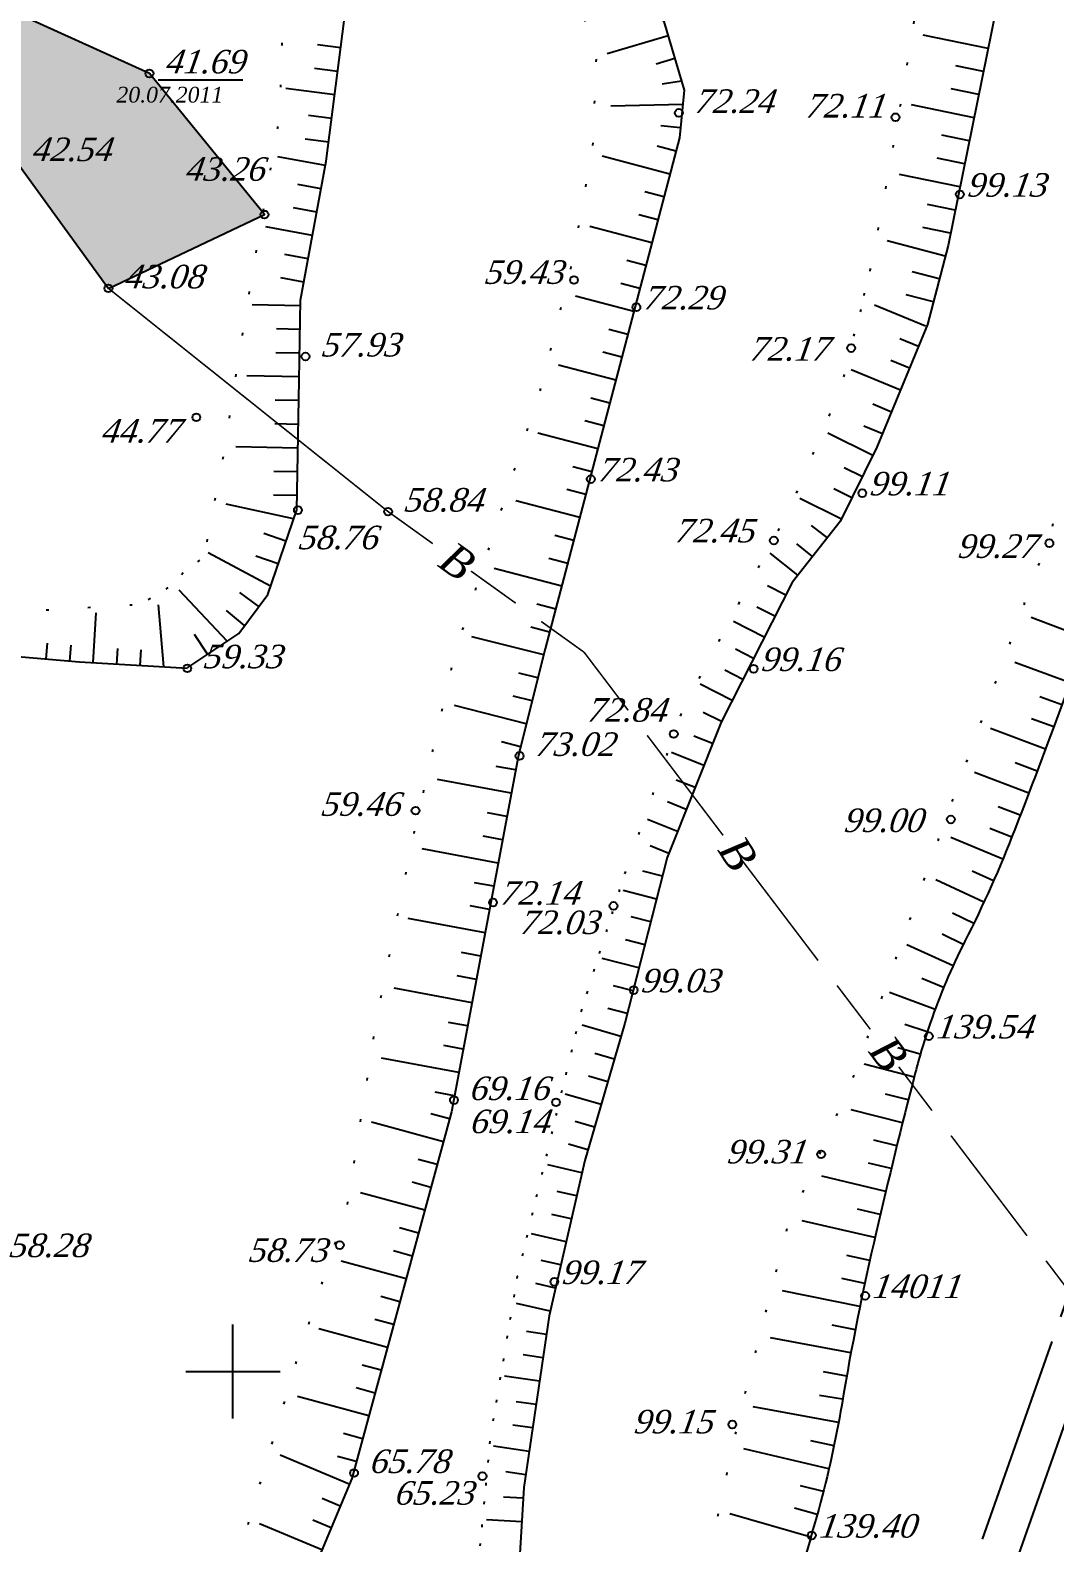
# Model space of a CAD drawing. Header units: millimetres. Extents: x 1400 to 4853, y -623 to 1865.
# Drawn here: x 3012.6 to 3051.8, y 1606.8 to 1664.5 of the extents above; entities that cross this region are included whole.
import ezdxf

# ---------------------------------------------------------------- set-up
doc = ezdxf.new("R2010")
doc.units = ezdxf.units.MM
doc.linetypes.add('ADOT1', pattern=[1.6, 0.1, -1.5])
doc.linetypes.add('AHIDDEN5', pattern=[9, 8, -1])
for name, color, linetype in [('01_Горизонт_44', 7, 'Continuous'), ('01_Горизонт_58', 7, 'Continuous'), ('01_Горизонт_72', 7, 'Continuous'), ('01_Горизонт_86', 7, 'Continuous'), ('02_Горизонт_100', 7, 'Continuous'), ('02_Горизонт_112', 7, 'Continuous'), ('авт_дор', 7, 'Continuous'), ('кресты', 7, 'Continuous'), ('ТРУБОПР', 7, 'Continuous')]:
    doc.layers.add(name, color=color, linetype=linetype)
doc.styles.add('grad', font='timesi.ttf')
doc.styles.add('universw', font='timesi.ttf', dxfattribs={"oblique": 10})
doc.linetypes.add('TUBE1', pattern='A,3.5,-1,["В",grad,S=2,R=0,X=0,Y=-1],-2,3.5,-2,8,-2,8,-2,8,-2', length=42)

msp = doc.modelspace()

# ---------------------------------------------------------------- hatches: boundary and pattern name
at = {"linetype": 'Continuous', "lineweight": 50}
msp.add_hatch(color=4, dxfattribs=at).paths.add_polyline_path([(3008.2543, 1666.9347), (3008.2723, 1662.4107), (3012.0793, 1659.5427), (3015.6073, 1654.6827), (3021.5683, 1657.4997), (3017.1733, 1662.8937)])

# ---------------------------------------------------------------- linework, layer by layer
at = {"color": 3, "linetype": 'Continuous'}
msp.add_lwpolyline([(3008.2543, 1666.9347), (3008.2723, 1662.4107), (3012.0793, 1659.5427), (3015.6073, 1654.6827), (3021.5683, 1657.4997), (3017.1733, 1662.8937), (3008.2543, 1666.9347)], dxfattribs=at)
at = {"color": 5, "linetype": 'TUBE1', "const_width": 0.06, "flags": 128}
msp.add_lwpolyline([(3015.6073, 1654.6827), (3026.2933, 1646.1537)], dxfattribs=at)
at = {"color": 5, "linetype": 'Continuous', "const_width": 0.06, "flags": 128}
for points in [[(3026.2933, 1646.1537), (3027.9995, 1644.9294)], [(3029.462, 1643.8801), (3031.1683, 1642.6559)], [(3032.1433, 1641.9563), (3033.7813, 1640.7811)], [(3033.7813, 1640.7811), (3035.4646, 1638.5636)], [(3036.1902, 1637.6078), (3039.0925, 1633.7847)], [(3039.8181, 1632.8289), (3042.7204, 1629.0057)], [(3043.446, 1628.0499), (3044.7157, 1626.3773)], [(3045.8041, 1624.9436), (3047.0739, 1623.271)]]:
    msp.add_lwpolyline(points, dxfattribs=at)
at = {"layer": '01_Горизонт_44', "linetype": 'Continuous'}
for p, q in [((3024.4867, 1663.8693), (3023.5941, 1663.9846)), ((3024.3705, 1662.97), (3023.4779, 1663.0853)), ((3024.2544, 1662.0707), (3022.3852, 1662.3121)), ((3024.1383, 1661.1714), (3023.2457, 1661.2866)), ((3024.0221, 1660.272), (3023.1295, 1660.3873)), ((3023.8971, 1659.3741), (3022.0812, 1659.7099)), ((3023.7322, 1658.4824), (3022.8472, 1658.6461)), ((3023.5673, 1657.5908), (3022.6824, 1657.7544)), ((3023.4025, 1656.6991), (3021.6155, 1657.0296)), ((3023.2376, 1655.8074), (3022.3526, 1655.9711)), ((3023.0727, 1654.9158), (3022.1877, 1655.0794)), ((3022.9427, 1654.0206), (3021.1025, 1654.0553)), ((3022.9255, 1653.1139), (3022.0257, 1653.1309)), ((3022.9084, 1652.2073), (3022.0086, 1652.2243)), ((3022.8913, 1651.3007), (3020.8919, 1651.3384)), ((3022.8748, 1650.394), (3021.9749, 1650.4104)), ((3022.8583, 1649.4874), (3021.9585, 1649.5037)), ((3022.8419, 1648.5808), (3020.4685, 1648.6238)), ((3022.8255, 1647.6741), (3021.9256, 1647.6904)), ((3022.809, 1646.7675), (3021.9092, 1646.7838)), ((3022.6839, 1645.88), (3020.1027, 1646.4422)), ((3022.3897, 1645.0222), (3021.5384, 1645.3142)), ((3021.8015, 1643.3067), (3019.418, 1644.5767)), ((3022.0956, 1644.1645), (3021.2443, 1644.4564)), ((3020.1446, 1641.2074), (3018.3124, 1643.1506)), ((3021.3517, 1642.5309), (3020.6293, 1643.0677)), ((3015.0273, 1640.3866), (3015.1426, 1642.2896)), ((3017.7235, 1640.2231), (3017.5184, 1642.5982)), ((3020.8109, 1641.803), (3020.1172, 1642.3785)), ((3013.2321, 1640.5279), (3013.2836, 1641.1257)), ((3014.1292, 1640.4505), (3014.1807, 1641.0483)), ((3015.926, 1640.3321), (3015.9623, 1640.931)), ((3019.3895, 1640.7052), (3018.8912, 1641.4547)), ((3016.8248, 1640.2776), (3016.8611, 1640.8765))]:
    msp.add_line(p, q, dxfattribs=at)
at = {"layer": '01_Горизонт_44', "linetype": 'Continuous', "flags": 128}
for points in [[(3018.6345, 1640.2031), (3020.5868, 1641.5014), (3021.6929, 1642.9901), (3022.799, 1646.2158), (3022.889, 1651.1803), (3022.9467, 1654.2346), (3023.9271, 1659.5364), (3024.6192, 1664.8958), (3023.874, 1666.7106), (3020.69, 1669.63), (3017.2832, 1669.9023), (3013.6037, 1669.8116), (3011.1053, 1669.9023), (3008.3798, 1670.8555), (3005.8815, 1672.2626)], [(2952.7433, 1641.432), (2963.1793, 1639.9167), (2973.862, 1638.6498), (2982.9283, 1637.4987), (2991.5945, 1636.683), (2995.83, 1636.0192), (2998.3273, 1636.1997), (3001.2366, 1638.4318), (3003.6883, 1639.9137), (3008.7343, 1640.9157), (3014.5008, 1640.4185), (3018.6223, 1640.1687)]]:
    msp.add_lwpolyline(points, dxfattribs=at)
at = {"layer": '01_Горизонт_44', "linetype": 'ADOT1', "flags": 128}
for points in [[(3004.6096, 1670.447), (3006.6991, 1668.6314), (3008.6978, 1667.8598), (3013.8308, 1667.9052), (3018.9185, 1667.5875), (3020.7809, 1667.2697), (3022.2799, 1665.5449), (3022.1436, 1661.2782), (3020.8669, 1653.8787), (3019.9957, 1648.2923), (3019.3422, 1644.8824), (3018.2701, 1643.5772), (3016.8249, 1642.5743)], [(3019.088, 1644.3054), (3017.143, 1642.6186), (3011.565, 1642.2886), (3006.6843, 1642.692), (3004.0421, 1642.802), (3000.1154, 1641.0785), (2997.1063, 1638.5117), (2995.0387, 1637.7725), (2990.4516, 1638.0658), (2976.7125, 1639.7901), (2972.1987, 1640.4502), (2963.6302, 1641.1116), (2958.8963, 1641.6617), (2952.5713, 1641.4051)]]:
    msp.add_lwpolyline(points, dxfattribs=at)
at = {"layer": '01_Горизонт_44', "color": 0, "linetype": 'Continuous'}
msp.add_lwpolyline([(3017.5031, 1662.6477), (3020.7394, 1662.6477)], dxfattribs=at)
at = {"layer": '01_Горизонт_44', "color": 7, "linetype": 'Continuous'}
for centre in [(3017.1733, 1662.8937), (3021.5683, 1657.4997), (3015.6073, 1654.6827), (3023.1373, 1652.0787), (3018.9643, 1649.7567), (3022.8476, 1646.2092), (3018.6223, 1640.1687)]:
    msp.add_circle(centre, 0.15, dxfattribs=at)
at = {"layer": '01_Горизонт_58', "color": 0, "linetype": 'Continuous'}
for p, q in [((3036.9884, 1664.3308), (3034.6573, 1663.6352)), ((3037.247, 1663.4641), (3036.5284, 1663.2496)), ((3037.5057, 1662.5973), (3036.7589, 1662.477)), ((3037.552, 1661.7103), (3034.8018, 1661.6465)), ((3037.4619, 1660.8103), (3036.7156, 1660.885)), ((3037.2914, 1659.9248), (3036.566, 1660.1153)), ((3037.0615, 1659.0499), (3034.4768, 1659.729)), ((3036.8317, 1658.1751), (3036.1063, 1658.3656)), ((3036.6019, 1657.3002), (3035.8765, 1657.4908)), ((3036.372, 1656.4254), (3034.0007, 1657.0484)), ((3036.1422, 1655.5506), (3035.4168, 1655.7411)), ((3035.9124, 1654.6757), (3035.187, 1654.8663)), ((3035.6825, 1653.8009), (3033.4464, 1654.3883)), ((3035.4527, 1652.926), (3034.7273, 1653.1166)), ((3035.2229, 1652.0512), (3034.4975, 1652.2418)), ((3034.9931, 1651.1763), (3032.7971, 1651.7533)), ((3034.7632, 1650.3015), (3034.0378, 1650.4921)), ((3034.5334, 1649.4267), (3033.808, 1649.6172)), ((3034.3036, 1648.5518), (3032.0155, 1649.1529)), ((3034.0737, 1647.677), (3033.3483, 1647.8676)), ((3033.8439, 1646.8021), (3033.1185, 1646.9927)), ((3033.6141, 1645.9273), (3031.1775, 1646.5674)), ((3033.3842, 1645.0525), (3032.6589, 1645.243)), ((3033.1544, 1644.1776), (3032.429, 1644.3682)), ((3032.9246, 1643.3028), (3030.3394, 1643.9819)), ((3032.6947, 1642.4279), (3031.9694, 1642.6185)), ((3032.4649, 1641.5531), (3031.7395, 1641.7437)), ((3032.2372, 1640.6777), (3029.4931, 1641.3717)), ((3032.0154, 1639.8008), (3031.2883, 1639.9847)), ((3031.5719, 1638.047), (3028.8249, 1638.7417)), ((3031.7937, 1638.9239), (3031.0666, 1639.1078)), ((3031.3501, 1637.17), (3030.623, 1637.3539)), ((3031.1637, 1636.2854), (3030.4265, 1636.4235)), ((3030.9971, 1635.3963), (3028.1848, 1635.9232)), ((3030.8306, 1634.5072), (3030.0934, 1634.6453)), ((3030.664, 1633.6182), (3029.9268, 1633.7563)), ((3030.4975, 1632.7291), (3027.5958, 1633.2727)), ((3030.3309, 1631.8401), (3029.5937, 1631.9782)), ((3036.5498, 1631.3538), (3035.2732, 1631.6806)), ((3030.1643, 1630.951), (3029.4272, 1631.0891)), ((3029.9978, 1630.0619), (3027.0583, 1630.6126)), ((3036.3258, 1630.4786), (3035.5811, 1630.6692)), ((3036.1018, 1629.6034), (3035.3571, 1629.7941)), ((3029.8312, 1629.1729), (3029.0941, 1629.311)), ((3035.8777, 1628.7283), (3034.4718, 1629.0882)), ((3029.6647, 1628.2838), (3028.9275, 1628.4219)), ((3029.4981, 1627.3948), (3026.5208, 1627.9525)), ((3035.6537, 1627.8531), (3034.909, 1628.0437)), ((3035.4297, 1626.9779), (3034.685, 1627.1685)), ((3029.3316, 1626.5057), (3028.5944, 1626.6438)), ((3035.1886, 1626.1074), (3033.7095, 1626.539)), ((3029.165, 1625.6166), (3028.4278, 1625.7548)), ((3034.9355, 1625.2402), (3034.1963, 1625.4559)), ((3028.9984, 1624.7276), (3026.0459, 1625.2807)), ((3034.6825, 1624.373), (3033.9432, 1624.5887)), ((3028.8319, 1623.8385), (3028.0947, 1623.9766)), ((3034.4295, 1623.5057), (3033.0627, 1623.9045)), ((3028.643, 1622.9546), (3027.9194, 1623.1517)), ((3028.4053, 1622.0819), (3025.6587, 1622.8301)), ((3034.1764, 1622.6385), (3033.4372, 1622.8542)), ((3033.9234, 1621.7713), (3033.1841, 1621.987)), ((3028.1676, 1621.2091), (3027.4439, 1621.4063)), ((3033.6974, 1620.897), (3032.4007, 1621.1949)), ((3027.6921, 1619.4637), (3025.2352, 1620.133)), ((3027.9298, 1620.3364), (3027.2062, 1620.5335)), ((3033.4951, 1620.0166), (3032.747, 1620.1884)), ((3033.2928, 1619.1361), (3032.5447, 1619.308)), ((3027.4543, 1618.591), (3026.7307, 1618.7881)), ((3033.0905, 1618.2557), (3031.7698, 1618.5591)), ((3027.2166, 1617.7182), (3026.493, 1617.9154)), ((3026.9789, 1616.8455), (3024.4928, 1617.5228)), ((3032.8882, 1617.3752), (3032.1401, 1617.5471)), ((3032.6859, 1616.4947), (3031.9378, 1616.6666)), ((3026.7411, 1615.9728), (3026.0175, 1616.1699)), ((3032.4836, 1615.6143), (3031.2011, 1615.909)), ((3026.2656, 1614.2273), (3023.6425, 1614.9419)), ((3026.5034, 1615.1001), (3025.7797, 1615.2972)), ((3032.3381, 1614.7232), (3031.5827, 1614.834)), ((3032.207, 1613.8294), (3031.4516, 1613.9402)), ((3026.0279, 1613.3546), (3025.3043, 1613.5517)), ((3025.7902, 1612.4819), (3025.0665, 1612.679)), ((3032.0758, 1612.9355), (3030.739, 1613.1317)), ((3025.5524, 1611.6092), (3022.8352, 1612.3494)), ((3031.9447, 1612.0417), (3031.1893, 1612.1525)), ((3025.3147, 1610.7364), (3024.591, 1610.9336)), ((3031.8136, 1611.1479), (3031.0581, 1611.2587)), ((3031.6824, 1610.2541), (3030.3155, 1610.4546)), ((3024.8103, 1609.0009), (3022.1647, 1610.1082)), ((3025.0769, 1609.8637), (3024.3533, 1610.0608)), ((3031.5513, 1609.3602), (3030.7959, 1609.4711)), ((3024.4611, 1608.1665), (3023.7693, 1608.4561)), ((3031.4544, 1608.4629), (3030.6973, 1608.5095)), ((3023.7627, 1606.4977), (3021.3849, 1607.4929)), ((3024.1119, 1607.3321), (3023.4201, 1607.6217)), ((3031.3989, 1607.5612), (3030.0477, 1607.6444))]:
    msp.add_line(p, q, dxfattribs=at)
at = {"layer": '01_Горизонт_58', "color": 0, "linetype": 'ADOT1', "flags": 128}
msp.add_lwpolyline([(3016.3038, 1588.8576), (3016.7209, 1591.913), (3018.0834, 1597.4128), (3019.6981, 1603.2652), (3020.3098, 1605.3485), (3022.8759, 1613.9555), (3024.7229, 1619.5617), (3025.8595, 1626.8), (3027.2858, 1633.8589), (3028.8486, 1640.7425), (3032.1966, 1651.0716), (3033.3332, 1655.6843), (3034.1147, 1660.0841), (3034.2567, 1663.5614), (3033.1214, 1667.0736), (3031.9848, 1669.8412), (3032.411, 1671.3314), (3033.4056, 1672.7507), (3035.1815, 1674.241), (3035.6788, 1676.0861), (3034.258, 1677.4344), (3032.1979, 1677.8602), (3029.7116, 1677.5763), (3023.6023, 1677.2924), (3022.1105, 1676.8667), (3016.9957, 1675.8732), (3014.1369, 1675.1751), (3011.4374, 1676.0976), (3008.4538, 1678.7233), (3006.1096, 1681.7748), (3003.6232, 1686.8842), (3001.9893, 1689.9357), (2996.697, 1699.4449), (2994.921, 1702.3544), (2995.4181, 1707.5487)], dxfattribs=at)
at = {"layer": '01_Горизонт_58', "color": 0, "linetype": 'Continuous', "flags": 128}
for points in [[(3011.4216, 1680.6588), (3013.2053, 1679.8588), (3019.9399, 1680.2588), (3026.0124, 1680.9472), (3031.004, 1680.993), (3033.2021, 1680.9472), (3035.904, 1679.6663), (3037.8274, 1677.4705), (3038.4685, 1675.5948), (3038.7035, 1670.319), (3038.4288, 1668.8094), (3036.2306, 1668.2604), (3035.5437, 1667.7572), (3035.4521, 1667.437), (3035.6353, 1666.5678), (3036.8259, 1664.8751), (3037.6069, 1662.2583), (3037.4237, 1660.4285), (3032.2957, 1640.9091), (3031.2703, 1636.8545), (3028.7175, 1623.2279), (3024.9007, 1609.2169), (3019.6975, 1596.7844)], [(3036.5498, 1631.3538), (3035.3375, 1626.6178), (3033.805, 1621.3653), (3032.4428, 1615.4365), (3031.4795, 1608.8709), (3031.1292, 1603.1807), (3030.954, 1600.2043), (3029.6334, 1596.0202), (3027.5316, 1591.2929), (3026.218, 1586.4343), (3023.5913, 1579.5379), (3022.2339, 1574.3729), (3018.9092, 1562.1063), (3017.6937, 1554.9821), (3017.1902, 1551.8258)]]:
    msp.add_lwpolyline(points, dxfattribs=at)
at = {"layer": '01_Горизонт_58', "linetype": 'ADOT1', "flags": 128}
msp.add_lwpolyline([(3035.1328, 1631.7216), (3033.6426, 1626.9926), (3031.2276, 1616.9479), (3030.1925, 1610.7831), (3029.7145, 1605.7112), (3029.3695, 1602.3055), (3028.2913, 1598.2962), (3025.4084, 1591.2832), (3021.6822, 1580.2469), (3016.9103, 1566.4231), (3015.3823, 1561.9019), (3012.9071, 1553.6315), (3012.6358, 1552.6783)], dxfattribs=at)
at = {"layer": '01_Горизонт_58', "color": 7, "linetype": 'Continuous'}
for centre in [(3037.3993, 1661.3847), (3033.3943, 1655.0007), (3035.7788, 1653.9623), (3034.0385, 1647.3932), (3026.2933, 1646.1537), (3031.3153, 1636.8207), (3027.3403, 1634.7297), (3030.3016, 1631.2215), (3034.9036, 1631.0913), (3035.6725, 1627.8763), (3028.8073, 1623.6747), (3032.7082, 1623.5899), (3032.7082, 1623.5899), (3024.4453, 1618.1337), (3032.6445, 1616.7331), (3024.9913, 1609.4277), (3029.8962, 1609.3089), (3029.8962, 1609.3089)]:
    msp.add_circle(centre, 0.15, dxfattribs=at)
at = {"layer": '01_Горизонт_72', "linetype": 'Continuous'}
for p, q in [((3049.2157, 1663.8491), (3046.7358, 1664.3533)), ((3049.0363, 1662.9669), (3047.9821, 1663.1812)), ((3048.8569, 1662.0847), (3047.8027, 1662.299)), ((3048.6775, 1661.2024), (3046.2946, 1661.687)), ((3048.4981, 1660.3202), (3047.4439, 1660.5346)), ((3048.3187, 1659.438), (3047.2645, 1659.6524)), ((3048.1394, 1658.5558), (3045.828, 1659.0258)), ((3047.96, 1657.6736), (3046.9058, 1657.8879)), ((3047.7806, 1656.7914), (3046.7264, 1657.0057)), ((3047.5789, 1655.9143), (3045.3596, 1656.493)), ((3047.3518, 1655.0432), (3046.3183, 1655.3126)), ((3047.1247, 1654.172), (3046.0912, 1654.4415))]:
    msp.add_line(p, q, dxfattribs=at)
at = {"layer": '01_Горизонт_72', "color": 0, "linetype": 'Continuous'}
for p, q in [((3046.8253, 1653.2338), (3044.8798, 1654.0341)), ((3046.5538, 1652.4654), (3045.8383, 1652.7598)), ((3046.2102, 1651.63), (3045.4946, 1651.9243)), ((3045.8665, 1650.7945), (3043.9892, 1651.5668)), ((3045.5228, 1649.959), (3044.8072, 1650.2534)), ((3044.8136, 1648.298), (3043.0871, 1649.1483)), ((3045.1791, 1649.1236), (3044.4636, 1649.4179)), ((3044.4144, 1647.4876), (3043.7188, 1647.8301)), ((3044.0153, 1646.6771), (3043.3197, 1647.0197)), ((3043.6162, 1645.8667), (3042.0174, 1646.6541)), ((3043.0738, 1645.1468), (3042.4649, 1645.6296)), ((3041.9514, 1643.731), (3040.8938, 1644.5694)), ((3042.5126, 1644.4389), (3041.9036, 1644.9216)), ((3041.4823, 1642.964), (3040.7909, 1643.3155)), ((3041.0729, 1642.1587), (3040.3815, 1642.5102)), ((3040.6635, 1641.3534), (3039.4872, 1641.9514)), ((3040.2541, 1640.5481), (3039.5627, 1640.8996)), ((3039.8447, 1639.7428), (3039.1533, 1640.0943)), ((3039.4353, 1638.9375), (3038.2172, 1639.5567)), ((3039.0259, 1638.1322), (3038.3345, 1638.4837)), ((3038.6896, 1637.2938), (3037.9711, 1637.5801)), ((3038.3552, 1636.4546), (3037.1186, 1636.9473)), ((3038.0208, 1635.6154), (3037.3024, 1635.9016)), ((3037.6864, 1634.7761), (3036.968, 1635.0624)), ((3037.352, 1633.9369), (3036.2048, 1634.394)), ((3037.0177, 1633.0977), (3036.2992, 1633.384)), ((3036.7739, 1632.2289), (3036.0292, 1632.4196)), ((3036.5498, 1631.3538), (3035.2732, 1631.6806)), ((3036.3258, 1630.4786), (3035.5811, 1630.6692)), ((3036.1018, 1629.6034), (3035.3571, 1629.7941)), ((3035.8777, 1628.7283), (3034.4718, 1629.0882)), ((3035.6537, 1627.8531), (3034.909, 1628.0437)), ((3035.4297, 1626.9779), (3034.685, 1627.1685)), ((3035.1886, 1626.1074), (3033.7095, 1626.539)), ((3034.9355, 1625.2402), (3034.1963, 1625.4559)), ((3034.6825, 1624.373), (3033.9432, 1624.5887)), ((3034.4295, 1623.5057), (3033.0627, 1623.9045)), ((3034.1764, 1622.6385), (3033.4372, 1622.8542)), ((3033.9234, 1621.7713), (3033.1841, 1621.987)), ((3033.6974, 1620.897), (3032.4007, 1621.1949)), ((3033.4951, 1620.0166), (3032.747, 1620.1884)), ((3033.2928, 1619.1361), (3032.5447, 1619.308)), ((3033.0905, 1618.2557), (3031.7698, 1618.5591)), ((3032.8882, 1617.3752), (3032.1401, 1617.5471)), ((3032.6859, 1616.4947), (3031.9378, 1616.6666)), ((3032.4836, 1615.6143), (3031.2011, 1615.909)), ((3032.3381, 1614.7232), (3031.5827, 1614.834)), ((3032.207, 1613.8294), (3031.4516, 1613.9402)), ((3032.0758, 1612.9355), (3030.739, 1613.1317)), ((3031.9447, 1612.0417), (3031.1893, 1612.1525)), ((3031.8136, 1611.1479), (3031.0581, 1611.2587)), ((3031.6824, 1610.2541), (3030.3155, 1610.4546)), ((3031.5513, 1609.3602), (3030.7959, 1609.4711)), ((3031.4544, 1608.4629), (3030.6973, 1608.5095)), ((3031.3989, 1607.5612), (3030.0477, 1607.6444))]:
    msp.add_line(p, q, dxfattribs=at)
at = {"layer": '01_Горизонт_72', "linetype": 'Continuous', "flags": 128}
msp.add_lwpolyline([(3014.2618, 1706.9786), (3015.0959, 1706.0739), (3015.8371, 1704.9756), (3016.6524, 1702.162), (3018.0955, 1697.6979), (3019.4576, 1694.9263), (3021.6267, 1694.7751), (3026.4695, 1694.5231), (3031.1609, 1694.7247), (3035.2975, 1695.0774), (3038.9296, 1694.8255), (3047.0261, 1693.7672), (3048.943, 1692.1042), (3049.8006, 1689.1814), (3050.5573, 1685.4019), (3050.5068, 1682.076), (3050.6031, 1675.7317), (3049.5355, 1665.4219), (3047.6849, 1656.3209), (3046.8975, 1653.3009)], dxfattribs=at)
at = {"layer": '01_Горизонт_72', "linetype": 'ADOT1', "flags": 128}
msp.add_lwpolyline([(3044.4865, 1654.5015), (3043.5936, 1650.8978), (3041.6394, 1646.2668), (3039.6801, 1642.6251), (3037.5669, 1638.6589), (3035.2812, 1632.1924), (3033.6426, 1626.9926), (3031.2276, 1616.9479), (3030.1925, 1610.7831), (3029.7145, 1605.7112), (3029.3695, 1602.3055), (3028.2913, 1598.2962), (3025.4084, 1591.2832), (3021.6822, 1580.2469), (3016.9103, 1566.4231), (3015.3823, 1561.9019), (3012.9071, 1553.6315), (3012.6358, 1552.6783)], dxfattribs=at)
at = {"layer": '01_Горизонт_72', "color": 0, "linetype": 'Continuous', "flags": 128}
msp.add_lwpolyline([(3046.8975, 1653.3009), (3044.9709, 1648.6174), (3043.5697, 1645.7723), (3041.7306, 1643.4524), (3039.0158, 1638.1124), (3036.9578, 1632.9474), (3035.3375, 1626.6178), (3033.805, 1621.3653), (3032.4428, 1615.4365), (3031.4795, 1608.8709), (3031.1292, 1603.1807), (3030.954, 1600.2043), (3029.6334, 1596.0202), (3027.5316, 1591.2929), (3026.218, 1586.4343), (3023.5913, 1579.5379), (3022.2339, 1574.3729), (3018.9092, 1562.1063), (3017.6937, 1554.9821), (3017.1902, 1551.8258)], dxfattribs=at)
at = {"layer": '01_Горизонт_72', "color": 7, "linetype": 'Continuous'}
for centre in [(3045.6773, 1661.2184), (3048.1376, 1658.2708), (3043.9843, 1652.4005), (3044.4093, 1646.8602), (3041.0285, 1645.0506), (3040.2583, 1640.1505), (3037.2061, 1637.6604), (3034.9036, 1631.0913), (3035.6725, 1627.8763), (3032.7082, 1623.5899), (3032.6445, 1616.7331), (3029.8962, 1609.3089)]:
    msp.add_circle(centre, 0.15, dxfattribs=at)
at = {"layer": '01_Горизонт_86', "linetype": 'Continuous'}
for p, q in [((3049.2157, 1663.8491), (3046.7358, 1664.3533)), ((3049.0363, 1662.9669), (3047.9821, 1663.1812)), ((3048.8569, 1662.0847), (3047.8027, 1662.299)), ((3048.6775, 1661.2024), (3046.2946, 1661.687)), ((3048.4981, 1660.3202), (3047.4439, 1660.5346)), ((3048.3187, 1659.438), (3047.2645, 1659.6524)), ((3048.1394, 1658.5558), (3045.828, 1659.0258)), ((3047.96, 1657.6736), (3046.9058, 1657.8879)), ((3047.7806, 1656.7914), (3046.7264, 1657.0057)), ((3047.5789, 1655.9143), (3045.3596, 1656.493)), ((3047.3518, 1655.0432), (3046.3183, 1655.3126)), ((3047.1247, 1654.172), (3046.0912, 1654.4415))]:
    msp.add_line(p, q, dxfattribs=at)
at = {"layer": '01_Горизонт_86', "color": 0, "linetype": 'Continuous'}
for p, q in [((3046.8253, 1653.2338), (3044.8798, 1654.0341)), ((3046.5538, 1652.4654), (3045.8383, 1652.7598)), ((3046.2102, 1651.63), (3045.4946, 1651.9243)), ((3045.8665, 1650.7945), (3043.9892, 1651.5668)), ((3045.5228, 1649.959), (3044.8072, 1650.2534)), ((3044.8136, 1648.298), (3043.0871, 1649.1483)), ((3045.1791, 1649.1236), (3044.4636, 1649.4179)), ((3044.4144, 1647.4876), (3043.7188, 1647.8301)), ((3044.0153, 1646.6771), (3043.3197, 1647.0197)), ((3043.6162, 1645.8667), (3042.0174, 1646.6541)), ((3043.0738, 1645.1468), (3042.4649, 1645.6296)), ((3041.9514, 1643.731), (3040.8938, 1644.5694)), ((3042.5126, 1644.4389), (3041.9036, 1644.9216)), ((3041.4823, 1642.964), (3040.7909, 1643.3155)), ((3041.0729, 1642.1587), (3040.3815, 1642.5102)), ((3040.6635, 1641.3534), (3039.4872, 1641.9514)), ((3040.2541, 1640.5481), (3039.5627, 1640.8996)), ((3039.8447, 1639.7428), (3039.1533, 1640.0943)), ((3039.4353, 1638.9375), (3038.2172, 1639.5567)), ((3039.0259, 1638.1322), (3038.3345, 1638.4837)), ((3038.6896, 1637.2938), (3037.9711, 1637.5801)), ((3038.3552, 1636.4546), (3037.1186, 1636.9473)), ((3038.0208, 1635.6154), (3037.3024, 1635.9016)), ((3037.6864, 1634.7761), (3036.968, 1635.0624)), ((3037.352, 1633.9369), (3036.2048, 1634.394)), ((3037.0177, 1633.0977), (3036.2992, 1633.384)), ((3036.7739, 1632.2289), (3036.0292, 1632.4196)), ((3036.5498, 1631.3538), (3035.2732, 1631.6806)), ((3036.3258, 1630.4786), (3035.5811, 1630.6692)), ((3036.1018, 1629.6034), (3035.3571, 1629.7941)), ((3035.8777, 1628.7283), (3034.4718, 1629.0882)), ((3035.6537, 1627.8531), (3034.909, 1628.0437)), ((3035.4297, 1626.9779), (3034.685, 1627.1685)), ((3035.1886, 1626.1074), (3033.7095, 1626.539)), ((3034.9355, 1625.2402), (3034.1963, 1625.4559)), ((3034.6825, 1624.373), (3033.9432, 1624.5887)), ((3034.4295, 1623.5057), (3033.0627, 1623.9045)), ((3034.1764, 1622.6385), (3033.4372, 1622.8542)), ((3033.9234, 1621.7713), (3033.1841, 1621.987)), ((3033.6974, 1620.897), (3032.4007, 1621.1949)), ((3033.4951, 1620.0166), (3032.747, 1620.1884)), ((3033.2928, 1619.1361), (3032.5447, 1619.308)), ((3033.0905, 1618.2557), (3031.7698, 1618.5591)), ((3032.8882, 1617.3752), (3032.1401, 1617.5471)), ((3032.6859, 1616.4947), (3031.9378, 1616.6666)), ((3032.4836, 1615.6143), (3031.2011, 1615.909)), ((3032.3381, 1614.7232), (3031.5827, 1614.834)), ((3032.207, 1613.8294), (3031.4516, 1613.9402)), ((3032.0758, 1612.9355), (3030.739, 1613.1317)), ((3031.9447, 1612.0417), (3031.1893, 1612.1525)), ((3031.8136, 1611.1479), (3031.0581, 1611.2587)), ((3031.6824, 1610.2541), (3030.3155, 1610.4546)), ((3031.5513, 1609.3602), (3030.7959, 1609.4711)), ((3031.4544, 1608.4629), (3030.6973, 1608.5095)), ((3031.3989, 1607.5612), (3030.0477, 1607.6444))]:
    msp.add_line(p, q, dxfattribs=at)
at = {"layer": '01_Горизонт_86', "linetype": 'Continuous', "flags": 128}
msp.add_lwpolyline([(3014.2618, 1706.9786), (3015.0959, 1706.0739), (3015.8371, 1704.9756), (3016.6524, 1702.162), (3018.0955, 1697.6979), (3019.4576, 1694.9263), (3021.6267, 1694.7751), (3026.4695, 1694.5231), (3031.1609, 1694.7247), (3035.2975, 1695.0774), (3038.9296, 1694.8255), (3047.0261, 1693.7672), (3048.943, 1692.1042), (3049.8006, 1689.1814), (3050.5573, 1685.4019), (3050.5068, 1682.076), (3050.6031, 1675.7317), (3049.5355, 1665.4219), (3047.6849, 1656.3209), (3046.8975, 1653.3009)], dxfattribs=at)
at = {"layer": '01_Горизонт_86', "linetype": 'ADOT1', "flags": 128}
msp.add_lwpolyline([(3044.3426, 1653.7807, 0.0020134), (3044.7007, 1655.312, 0.0089126), (3044.774, 1655.6597, 0.0048449), (3045.8016, 1661.2952, 0.0050339), (3046.6831, 1666.7378, 0.0183134), (3047.7093, 1675.7081, 0.0439116), (3047.6697, 1679.4794, 0.0003073), (3047.5293, 1680.8953, 0.0001973), (3047.3083, 1683.1, 0.000379), (3047.1646, 1684.5175, 0.0002643), (3046.956, 1686.5494, 0.0905494), (3046.3364, 1688.6763, 0.1225295), (3045.2647, 1689.9284, 0.0745393), (3043.9445, 1690.5995, 0.0582693), (3042.0936, 1690.9844, 0.0051551), (3040.0301, 1691.1463, 0.0102771), (3038.993, 1691.1956, 0.0067247), (3036.4878, 1691.2293, 0.0090382), (3034.6239, 1691.1956, 0.0202118), (3032.9071, 1691.0639, 0.0183197), (3031.03, 1690.7732, 0.0277738), (3029.6292, 1690.4218, 0.0213223), (3027.8589, 1689.7877, 0.0531839), (3026.5811, 1689.1014, -0.0509763), (3025.2515, 1688.3797, -0.0411602), (3024.4086, 1688.1068, -0.023055), (3022.8555, 1687.8166, -0.0749534), (3021.0907, 1687.8359, -0.1437747), (3020.2482, 1688.2389, -0.0807594), (3019.5872, 1689.0599, -0.0431692), (3018.7683, 1690.8436, -0.0064624), (3017.5098, 1694.5037, -0.0125972), (3016.9361, 1696.4049, -0.0048742), (3016.3235, 1698.7253, 0.0049618), (3015.7213, 1701.0046, 0.0091363), (3014.8568, 1703.9393, 0.0755264), (3014.693, 1704.2735, 0.0018486), (3014.5758, 1704.4412, 0.0010531), (3014.3684, 1704.7344, 0.0007081), (3014.2993, 1704.8313, 0.00018), (3014.0267, 1705.2123, 0.0492161), (3013.7312, 1705.5493, 0.0324442), (3013.2066, 1705.9803)], format="xyb", dxfattribs=at)
msp.add_lwpolyline([(3044.4865, 1654.5015), (3043.5936, 1650.8978), (3041.6394, 1646.2668), (3039.6801, 1642.6251), (3037.5669, 1638.6589), (3035.2812, 1632.1924), (3033.6426, 1626.9926), (3031.2276, 1616.9479), (3030.1925, 1610.7831), (3029.7145, 1605.7112), (3029.3695, 1602.3055), (3028.2913, 1598.2962), (3025.4084, 1591.2832), (3021.6822, 1580.2469), (3016.9103, 1566.4231), (3015.3823, 1561.9019), (3012.9071, 1553.6315), (3012.6358, 1552.6783)], dxfattribs=at)
at = {"layer": '01_Горизонт_86', "color": 0, "linetype": 'Continuous', "flags": 128}
msp.add_lwpolyline([(3046.8975, 1653.3009), (3044.9709, 1648.6174), (3043.5697, 1645.7723), (3041.7306, 1643.4524), (3039.0158, 1638.1124), (3036.9578, 1632.9474), (3035.3375, 1626.6178), (3033.805, 1621.3653), (3032.4428, 1615.4365), (3031.4795, 1608.8709), (3031.1292, 1603.1807), (3030.954, 1600.2043), (3029.6334, 1596.0202), (3027.5316, 1591.2929), (3026.218, 1586.4343), (3023.5913, 1579.5379), (3022.2339, 1574.3729), (3018.9092, 1562.1063), (3017.6937, 1554.9821), (3017.1902, 1551.8258)], dxfattribs=at)
at = {"layer": '01_Горизонт_86', "color": 7, "linetype": 'Continuous'}
for centre in [(3045.6773, 1661.2184), (3048.1376, 1658.2708), (3043.9843, 1652.4005), (3044.4093, 1646.8602), (3041.0285, 1645.0506), (3040.2583, 1640.1505), (3037.2061, 1637.6604), (3034.9036, 1631.0913), (3035.6725, 1627.8763), (3032.7082, 1623.5899), (3032.6445, 1616.7331), (3029.8962, 1609.3089)]:
    msp.add_circle(centre, 0.15, dxfattribs=at)
at = {"layer": '02_Горизонт_100', "color": 0, "linetype": 'Continuous'}
for p, q in [((3052.9789, 1641.3051), (3050.8617, 1642.1082)), ((3052.3483, 1639.617), (3050.2349, 1640.3943)), ((3052.037, 1638.7714), (3051.1929, 1639.0835)), ((3051.7235, 1637.9268), (3050.8802, 1638.2411)), ((3051.4076, 1637.0829), (3049.3119, 1637.8709)), ((3051.0893, 1636.24), (3050.2478, 1636.5591)), ((3050.7687, 1635.398), (3048.6971, 1636.19)), ((3050.4458, 1634.5568), (3049.606, 1634.8806)), ((3050.1196, 1633.7169), (3049.2827, 1634.0478)), ((3049.7803, 1632.8823), (3047.7976, 1633.7107)), ((3049.425, 1632.0543), (3048.6014, 1632.4172)), ((3049.0537, 1631.2333), (3047.2155, 1632.0859)), ((3048.6668, 1630.4196), (3047.8578, 1630.8139)), ((3048.2648, 1629.6133), (3047.46, 1630.0161)), ((3047.8764, 1628.8003), (3046.112, 1629.6041)), ((3047.5179, 1627.9738), (3046.6858, 1628.3167)), ((3047.1899, 1627.1346), (3045.4479, 1627.7792)), ((3046.8927, 1626.2841), (3046.0378, 1626.5656)), ((3046.6264, 1625.4234), (3045.7619, 1625.674)), ((3046.3906, 1624.5538), (3044.4787, 1625.0464)), ((3046.1674, 1623.6809), (3045.2951, 1623.9023)), ((3045.9473, 1622.8072), (3043.9813, 1623.2987)), ((3045.7304, 1621.9327), (3044.8565, 1622.1478)), ((3045.5166, 1621.0574), (3044.6419, 1621.2694)), ((3045.3059, 1620.1814), (3042.8597, 1620.7649)), ((3044.8942, 1618.427), (3042.1082, 1619.0675)), ((3045.0984, 1619.3046), (3044.2222, 1619.5103)), ((3044.6959, 1617.5481), (3043.8172, 1617.7425)), ((3044.5049, 1616.6676), (3043.6246, 1616.8547)), ((3044.3211, 1615.7855), (3041.3646, 1616.3888)), ((3044.1446, 1614.9019), (3043.2614, 1615.0746)), ((3043.9754, 1614.017), (3040.906, 1614.5908)), ((3043.8135, 1613.1306), (3042.9275, 1613.2887)), ((3043.6588, 1612.243), (3042.7716, 1612.3938)), ((3043.5037, 1611.3554), (3040.236, 1611.9613)), ((3043.1356, 1609.5916), (3039.8771, 1610.3485)), ((3043.3295, 1610.4714), (3042.4485, 1610.6553)), ((3042.9219, 1608.7163), (3042.05, 1608.9396)), ((3042.6888, 1607.846), (3041.8215, 1608.0864)), ((3042.4433, 1606.979), (3039.3432, 1607.8753))]:
    msp.add_line(p, q, dxfattribs=at)
at = {"layer": '02_Горизонт_100', "color": 0, "linetype": 'ADOT1', "flags": 128}
msp.add_lwpolyline([(2983.0989, 1520.222), (2992.3901, 1524.2182), (3000.5198, 1528.0855), (3008.1334, 1531.4372), (3012.5209, 1533.8864), (3016.3922, 1536.8514), (3018.8441, 1540.4609), (3022.9735, 1554.8988), (3025.2962, 1563.0201), (3026.7157, 1569.5945), (3032.2001, 1586.2239), (3034.781, 1593.7007), (3037.749, 1602.4666), (3039.7492, 1611.7481), (3041.5558, 1618.8381), (3044.0076, 1624.3812), (3045.8142, 1629.4087), (3047.7499, 1634.823), (3051.4276, 1644.8779), (3054.0085, 1652.4836), (3056.2022, 1657.64), (3057.2346, 1661.7651), (3056.4603, 1665.7614), (3056.2022, 1667.695), (3055.8796, 1671.1756), (3057.8153, 1675.6874), (3058.2024, 1682.3907), (3056.912, 1689.9964), (3056.3091, 1696.611)], dxfattribs=at)
at = {"layer": '02_Горизонт_100', "color": 7, "linetype": 'Continuous'}
for centre in [(3051.5581, 1644.9473), (3047.7915, 1634.3945), (3046.9522, 1626.1144), (3042.8364, 1621.6036), (3044.5187, 1616.196), (3039.4426, 1611.2821), (3042.4792, 1607.0443)]:
    msp.add_circle(centre, 0.15, dxfattribs=at)
at = {"layer": '02_Горизонт_112', "color": 0, "linetype": 'Continuous'}
for p, q in [((3052.9789, 1641.3051), (3050.8617, 1642.1082)), ((3052.3483, 1639.617), (3050.2349, 1640.3943)), ((3052.037, 1638.7714), (3051.1929, 1639.0835)), ((3051.7235, 1637.9268), (3050.8802, 1638.2411)), ((3051.4076, 1637.0829), (3049.3119, 1637.8709)), ((3051.0893, 1636.24), (3050.2478, 1636.5591)), ((3050.7687, 1635.398), (3048.6971, 1636.19)), ((3050.4458, 1634.5568), (3049.606, 1634.8806)), ((3050.1196, 1633.7169), (3049.2827, 1634.0478)), ((3049.7803, 1632.8823), (3047.7976, 1633.7107)), ((3049.425, 1632.0543), (3048.6014, 1632.4172)), ((3049.0537, 1631.2333), (3047.2155, 1632.0859)), ((3048.6668, 1630.4196), (3047.8578, 1630.8139)), ((3048.2648, 1629.6133), (3047.46, 1630.0161)), ((3047.8764, 1628.8003), (3046.112, 1629.6041)), ((3047.5179, 1627.9738), (3046.6858, 1628.3167)), ((3047.1899, 1627.1346), (3045.4479, 1627.7792)), ((3046.8927, 1626.2841), (3046.0378, 1626.5656)), ((3046.6264, 1625.4234), (3045.7619, 1625.674)), ((3046.3906, 1624.5538), (3044.4787, 1625.0464)), ((3046.1674, 1623.6809), (3045.2951, 1623.9023)), ((3045.9473, 1622.8072), (3043.9813, 1623.2987)), ((3045.7304, 1621.9327), (3044.8565, 1622.1478)), ((3045.5166, 1621.0574), (3044.6419, 1621.2694)), ((3045.3059, 1620.1814), (3042.8597, 1620.7649)), ((3044.8942, 1618.427), (3042.1082, 1619.0675)), ((3045.0984, 1619.3046), (3044.2222, 1619.5103)), ((3044.6959, 1617.5481), (3043.8172, 1617.7425)), ((3044.5049, 1616.6676), (3043.6246, 1616.8547)), ((3044.3211, 1615.7855), (3041.3646, 1616.3888)), ((3044.1446, 1614.9019), (3043.2614, 1615.0746)), ((3043.9754, 1614.017), (3040.906, 1614.5908)), ((3043.8135, 1613.1306), (3042.9275, 1613.2887)), ((3043.6588, 1612.243), (3042.7716, 1612.3938)), ((3043.5037, 1611.3554), (3040.236, 1611.9613)), ((3043.1356, 1609.5916), (3039.8771, 1610.3485)), ((3043.3295, 1610.4714), (3042.4485, 1610.6553)), ((3042.9219, 1608.7163), (3042.05, 1608.9396)), ((3042.6888, 1607.846), (3041.8215, 1608.0864)), ((3042.4433, 1606.979), (3039.3432, 1607.8753))]:
    msp.add_line(p, q, dxfattribs=at)
at = {"layer": '02_Горизонт_112', "color": 0, "linetype": 'ADOT1', "flags": 128}
msp.add_lwpolyline([(2983.0989, 1520.222), (2992.3901, 1524.2182), (3000.5198, 1528.0855), (3008.1334, 1531.4372), (3012.5209, 1533.8864), (3016.3922, 1536.8514), (3018.8441, 1540.4609), (3022.9735, 1554.8988), (3025.2962, 1563.0201), (3026.7157, 1569.5945), (3032.2001, 1586.2239), (3034.781, 1593.7007), (3037.749, 1602.4666), (3039.7492, 1611.7481), (3041.5558, 1618.8381), (3044.0076, 1624.3812), (3045.8142, 1629.4087), (3047.7499, 1634.823), (3051.4276, 1644.8779), (3054.0085, 1652.4836), (3056.2022, 1657.64), (3057.2346, 1661.7651), (3056.4603, 1665.7614), (3056.2022, 1667.695), (3055.8796, 1671.1756), (3057.8153, 1675.6874), (3058.2024, 1682.3907), (3056.912, 1689.9964), (3056.3091, 1696.611)], dxfattribs=at)
at = {"layer": '02_Горизонт_112', "color": 0, "linetype": 'Continuous', "flags": 128}
msp.add_lwpolyline([(3059.178, 1665.1183, 0.0240771), (3059.5713, 1662.689, -0.0332607), (3059.8239, 1660.9245, -0.0269924), (3059.8622, 1659.1591, -0.064247), (3059.7431, 1658.4243, -0.0170131), (3059.3843, 1657.352, -0.0058996), (3058.2092, 1654.3112, -0.0027137), (3055.6484, 1648.0096, 0.0038387), (3053.8481, 1643.5506, 0.0060918), (3052.3014, 1639.4893, -0.0045215), (3050.2349, 1634.0113, -0.0249965), (3048.3283, 1629.7391, 0.0344665), (3047.0037, 1626.6134, 0.0197839), (3046.4318, 1624.7136, 0.0062553), (3044.939, 1618.621, 0.0153581), (3043.6222, 1612.0258, -0.0253821), (3042.7452, 1608.0504, -0.0198857), (3040.7703, 1601.8343, 0.0123593)], format="xyb", dxfattribs=at)
at = {"layer": '02_Горизонт_112', "color": 7, "linetype": 'Continuous'}
for centre in [(3051.5581, 1644.9473), (3047.7915, 1634.3945), (3046.9522, 1626.1144), (3042.8364, 1621.6036), (3044.5187, 1616.196), (3039.4426, 1611.2821), (3042.4792, 1607.0443)]:
    msp.add_circle(centre, 0.15, dxfattribs=at)
at = {"layer": 'авт_дор', "color": 7, "linetype": 'AHIDDEN5', "flags": 128}
for points in [[(2892.2517, 1457.9665), (2895.6968, 1457.4939), (2898.5727, 1457.4152), (2900.7121, 1457.8942), (2914.0019, 1464.489), (2923.4509, 1469.2085), (2931.9573, 1471.3369), (2939.83, 1474.6169), (2956.392, 1482.2753), (2974.8211, 1489.321), (2983.532, 1493.0127), (2984.3694, 1494.0693), (2984.5048, 1494.8135), (2981.7604, 1502.3526), (2982.0293, 1504.192), (2983.1432, 1506.7562), (2986.1388, 1507.8676), (3002.4642, 1513.3136), (3012.1068, 1518.5218), (3019.9342, 1523.4513), (3022.2031, 1525.4254), (3022.9708, 1528.0028), (3027.1853, 1537.0682), (3030.4656, 1551.0156), (3037.5315, 1573.0076), (3039.3433, 1579.768), (3045.1006, 1595.8472), (3053.6617, 1620.1195), (3055.0614, 1624.3746)], [(2892.0478, 1456.4805), (2895.5739, 1455.9967), (2898.7183, 1455.9107), (2901.2166, 1456.47), (2914.6704, 1463.1462), (2923.9742, 1467.7932), (2932.4304, 1469.909), (2940.4334, 1473.2433), (2956.9753, 1480.8924), (2975.3818, 1487.9295), (2984.4698, 1491.781), (2985.778, 1493.4316), (2986.0533, 1494.9447), (2983.2994, 1502.5101), (2983.4846, 1503.7775), (2984.2643, 1505.5722), (2986.6371, 1506.4526), (3003.0624, 1511.9319), (3012.8637, 1517.2259), (3020.8315, 1522.2437), (3023.5163, 1524.5797), (3024.3772, 1527.4697), (3028.6102, 1536.5752), (3031.912, 1550.6139), (3038.9709, 1572.5838), (3040.7763, 1579.3203), (3046.514, 1595.3449), (3055.079, 1619.628), (3056.5068, 1623.6618)]]:
    msp.add_lwpolyline(points, dxfattribs=at)
at = {"layer": 'кресты', "color": 3, "linetype": 'Continuous'}
for p, q in [((3020.3623, 1611.5067), (3020.3623, 1615.1067)), ((3018.5623, 1613.3067), (3022.1623, 1613.3067))]:
    msp.add_line(p, q, dxfattribs=at)
at = {"layer": 'ТРУБОПР', "color": 5, "linetype": 'Continuous', "const_width": 0.06, "flags": 128}
for points in [[(3047.7994, 1622.3152), (3050.7017, 1618.492)], [(3051.4273, 1617.5362), (3054.3296, 1613.7131)]]:
    msp.add_lwpolyline(points, dxfattribs=at)

# ---------------------------------------------------------------- texts
at = {"color": 5, "linetype": 'Continuous', "style": 'grad'}
for rotation, p in [(324.3407, (3028.1373, 1644.0922)), (302.961646, (3038.8524, 1633.2314)), (307.2035, (3044.6006, 1625.5366))]:
    msp.add_text('В', height=1.2, rotation=rotation, dxfattribs=at).set_placement(p)
at = {"layer": '01_Горизонт_44', "color": 7, "linetype": 'Continuous', "style": 'universw', "oblique": 10}
for s, p in [('41.69', (3017.7733, 1662.8937)), ('42.54', (3012.6793, 1659.5427)), ('43.26', (3018.5327, 1658.7903)), ('43.08', (3016.2073, 1654.6827)), ('57.93', (3023.7373, 1652.0787)), ('44.77', (3015.3276, 1648.7901)), ('58.76', (3022.8502, 1644.7171)), ('59.33', (3019.2223, 1640.1687))]:
    msp.add_text(s, height=0.9, dxfattribs=at).set_placement(p)
at = {"layer": '01_Горизонт_44', "color": 0, "linetype": 'Continuous', "style": 'grad'}
msp.add_text('20.07.2011', height=0.6, dxfattribs=at).set_placement((3015.9138, 1661.7815))
at = {"layer": '01_Горизонт_58', "color": 7, "linetype": 'Continuous', "style": 'universw', "oblique": 10}
for s, p in [('72.24', (3037.9993, 1661.3847)), ('59.43', (3029.9681, 1654.8542)), ('72.29', (3036.0473, 1653.8756)), ('72.43', (3034.3071, 1647.3066)), ('58.84', (3026.8933, 1646.1537)), ('73.02', (3031.9153, 1636.8207)), ('59.46', (3023.7213, 1634.5328)), ('72.14', (3030.5701, 1631.1348)), ('72.03', (3031.3264, 1630.0149)), ('99.03', (3035.941, 1627.7896)), ('69.16', (3029.4073, 1623.6747)), ('69.14', (3029.4244, 1622.411)), ('58.28', (3011.7989, 1617.6745)), ('58.73', (3020.9481, 1617.4933)), ('99.17', (3032.913, 1616.6464)), ('65.78', (3025.5913, 1609.4277)), ('65.78', (3025.5913, 1609.4277)), ('65.23', (3026.5386, 1608.2172))]:
    msp.add_text(s, height=0.9, dxfattribs=at).set_placement(p)
at = {"layer": '01_Горизонт_72', "color": 7, "linetype": 'Continuous', "style": 'universw', "oblique": 10}
for s, p in [('72.11', (3042.2413, 1661.209)), ('99.13', (3048.4061, 1658.1841)), ('72.17', (3040.0983, 1651.9201)), ('99.11', (3044.6778, 1646.7735)), ('72.45', (3037.2453, 1644.9775)), ('99.16', (3040.5268, 1640.0639)), ('72.84', (3033.8929, 1638.1281)), ('72.03', (3031.3264, 1630.0149)), ('99.03', (3035.941, 1627.7896)), ('69.14', (3029.4244, 1622.411)), ('99.17', (3032.913, 1616.6464)), ('65.23', (3026.5386, 1608.2172))]:
    msp.add_text(s, height=0.9, dxfattribs=at).set_placement(p)
at = {"layer": '01_Горизонт_86', "color": 7, "linetype": 'Continuous', "style": 'universw', "oblique": 10}
for s, p in [('72.11', (3042.2413, 1661.209)), ('99.13', (3048.4061, 1658.1841)), ('72.17', (3040.0983, 1651.9201)), ('99.11', (3044.6778, 1646.7735)), ('72.45', (3037.2453, 1644.9775)), ('99.16', (3040.5268, 1640.0639)), ('72.84', (3033.8929, 1638.1281)), ('72.03', (3031.3264, 1630.0149)), ('99.03', (3035.941, 1627.7896)), ('69.14', (3029.4244, 1622.411)), ('99.17', (3032.913, 1616.6464)), ('65.23', (3026.5386, 1608.2172))]:
    msp.add_text(s, height=0.9, dxfattribs=at).set_placement(p)
at = {"layer": '02_Горизонт_100', "color": 7, "linetype": 'Continuous', "style": 'universw', "oblique": 10}
for s, p in [('99.27', (3048.0387, 1644.3849)), ('99.00', (3043.6924, 1633.913)), ('139.54', (3047.2207, 1626.0277)), ('99.31', (3039.2239, 1621.2539)), ('14011', (3044.7872, 1616.1093)), ('99.15', (3035.6627, 1610.9418)), ('139.40', (3042.7478, 1606.9577))]:
    msp.add_text(s, height=0.9, dxfattribs=at).set_placement(p)
at = {"layer": '02_Горизонт_112', "color": 7, "linetype": 'Continuous', "style": 'universw', "oblique": 10}
for s, p in [('99.27', (3048.0387, 1644.3849)), ('99.00', (3043.6924, 1633.913)), ('139.54', (3047.2207, 1626.0277)), ('99.31', (3039.2239, 1621.2539)), ('14011', (3044.7872, 1616.1093)), ('99.15', (3035.6627, 1610.9418)), ('139.40', (3042.7478, 1606.9577))]:
    msp.add_text(s, height=0.9, dxfattribs=at).set_placement(p)

doc.saveas('drawing.dxf')
